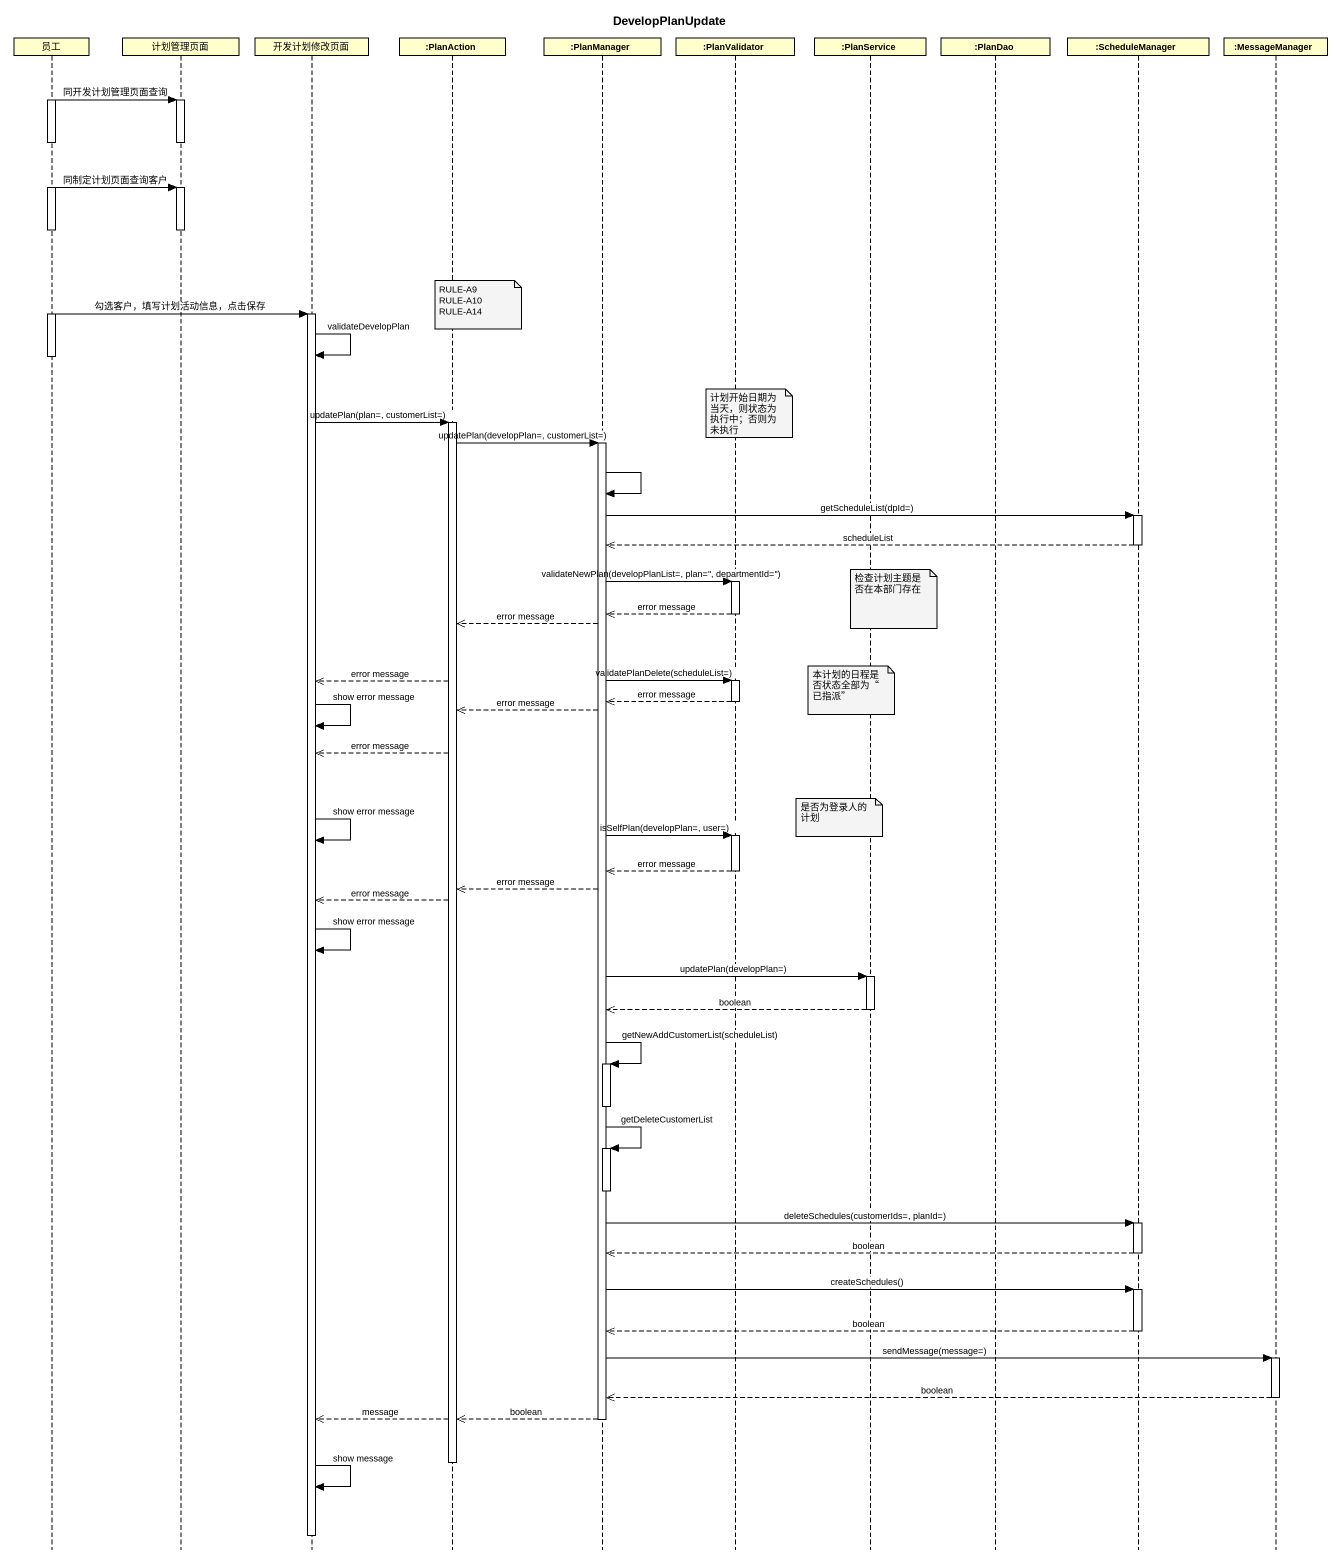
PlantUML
@startuml
title DevelopPlanUpdate
hide footbox
participant 员工
participant 计划管理页面
participant 开发计划修改页面
participant ":PlanAction" as PlanAction
participant ":PlanManager" as PlanManager
participant ":PlanValidator" as PlanValidator
participant ":PlanService" as PlanService
participant ":PlanDao" as PlanDao
participant ":ScheduleManager" as ScheduleManager
participant ":MessageManager" as MessageManager

activate 员工
员工 -> 计划管理页面 : 同开发计划管理页面查询
activate 计划管理页面
deactivate 计划管理页面
员工 -> 计划管理页面 : 同制定计划页面查询客户
activate 计划管理页面
deactivate 计划管理页面
note over PlanAction
  RULE-A9
  RULE-A10
  RULE-A14
end note
员工 -> 开发计划修改页面 : 勾选客户，填写计划活动信息，点击保存
activate 开发计划修改页面
开发计划修改页面 -> 开发计划修改页面 : validateDevelopPlan
deactivate 员工
note over PlanValidator : 计划开始日期为当天，则状态为执行中；否则为未执行
开发计划修改页面 -> PlanAction : updatePlan(plan=, customerList=)
activate PlanAction
PlanAction -> PlanManager : updatePlan(developPlan=, customerList=)
activate PlanManager
PlanManager -> PlanManager
PlanManager -> ScheduleManager : getScheduleList(dpId=)
activate ScheduleManager
ScheduleManager -->> PlanManager : scheduleList
deactivate ScheduleManager
PlanManager -> PlanValidator : validateNewPlan(developPlanList=, plan='', departmentId='')
activate PlanValidator
note over PlanService : 检查计划主题是否在本部门存在
PlanValidator -->> PlanManager : error message
deactivate PlanValidator
PlanManager -->> PlanAction : error message
PlanManager -> PlanValidator : validatePlanDelete(scheduleList=)
activate PlanValidator
PlanAction -->> 开发计划修改页面 : error message
note over PlanService : 本计划的日程是否状态全部为“已指派”
PlanValidator -->> PlanManager : error message
deactivate PlanValidator
PlanManager -->> PlanAction : error message
开发计划修改页面 -> 开发计划修改页面 : show error message
PlanAction -->> 开发计划修改页面 : error message
note over PlanService : 是否为登录人的计划
PlanManager -> PlanValidator : isSelfPlan(developPlan=, user=)
activate PlanValidator
开发计划修改页面 -> 开发计划修改页面 : show error message
PlanValidator -->> PlanManager : error message
deactivate PlanValidator
PlanManager -->> PlanAction : error message
PlanAction -->> 开发计划修改页面 : error message
开发计划修改页面 -> 开发计划修改页面 : show error message
PlanManager -> PlanService : updatePlan(developPlan=)
activate PlanService
PlanService -->> PlanManager : boolean
deactivate PlanService
PlanManager -> PlanManager : getNewAddCustomerList(scheduleList)
activate PlanManager
deactivate PlanManager
PlanManager -> PlanManager : getDeleteCustomerList
activate PlanManager
deactivate PlanManager
PlanManager -> ScheduleManager : deleteSchedules(customerIds=, planId=)
activate ScheduleManager
ScheduleManager -->> PlanManager : boolean
deactivate ScheduleManager
PlanManager -> ScheduleManager : createSchedules()
activate ScheduleManager
ScheduleManager -->> PlanManager : boolean
deactivate ScheduleManager
PlanManager -> MessageManager : sendMessage(message=)
activate MessageManager
MessageManager -->> PlanManager : boolean
deactivate MessageManager
PlanManager -->> PlanAction : boolean
PlanAction -->> 开发计划修改页面 : message
deactivate PlanManager
deactivate PlanAction
开发计划修改页面 -> 开发计划修改页面 : show message
deactivate 开发计划修改页面
@enduml
